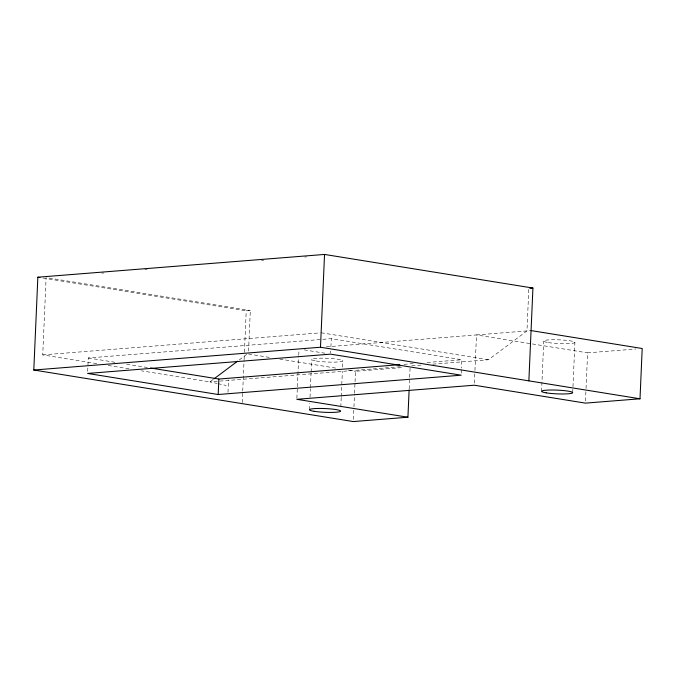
<?xml version="1.0" encoding="UTF-8"?>
<svg xmlns="http://www.w3.org/2000/svg" width="676" height="676" viewBox="0 0 676 676"><rect width="100%" height="100%" fill="white"/><g stroke="black" fill="none" stroke-linecap="round" stroke-linejoin="round"><path stroke-width="0.51" stroke-dasharray="3.38 2.54" d="M96.752 363.612L42.74 354.9L46.112 277.557M87.686 371.377L88.269 357.976L331.274 338.668L461.86 359.733L461.497 367.981M227.989 392.317L228.53 379.946M242.228 402.592L242.684 392.114M242.726 391.066L244.053 360.697M244.104 359.649L244.332 354.41M244.416 352.331L246.233 310.825L250.331 310.504L248.514 352.002M296.874 398.257L297.33 387.787M297.381 386.74L298.707 356.362M298.75 355.314L298.936 351.131M309.473 409.774L309.743 403.496M310.022 397.209L310.385 388.835M310.428 387.787L311.07 373.118M311.121 372.07L311.661 359.505M330.64 353.109L330.733 351.038M330.91 346.915L331.274 338.668M340.814 406.901L341.228 397.471M341.27 396.423L342.369 371.285M342.555 367.102L342.825 360.815M353.404 419.475L353.911 407.949M353.954 406.901L354.503 394.336M354.554 393.288L355.01 382.81M355.052 381.763L355.508 371.293L402.769 367.541M409.157 388.945L409.614 378.475M409.664 377.428L410.07 367.998M461.269 373.135L461.454 369.011M474.4 383.115L474.898 371.589M474.941 370.541L476.495 334.933L531.066 330.589M528.784 289.412L526.967 330.91L488.461 359.75L432.758 364.178M541.552 391.336L543.749 341.067M572.716 392.646L574.913 342.377M585.492 401.029L585.991 389.511M586.041 388.463L587.596 352.855L635.896 349.019M213.312 379.371L209.966 381.881L141.411 370.82M239.262 359.936L247.636 353.666M101.814 273.129L103.918 272.969M144.901 269.707L147.005 269.547M261.561 260.446L263.657 260.277M304.648 257.015L306.752 256.855M42.74 354.9L320.187 332.862M326.331 346.864L476.495 334.933L587.596 352.855M404.003 364.33L414.523 363.494M427.139 362.488L461.86 359.733M400.184 366.764L209.966 381.881L217.055 383.453M411.743 365.843L422.246 365.015M49.238 278.064L250.331 310.504M43.061 278.056L246.233 310.825M321.235 332.778L488.461 359.75M304.217 349.872L324.979 353.218M248.531 354.038L269.301 357.384M279.687 359.057L337.856 368.445M348.241 370.118L355.508 371.293M88.269 357.976L116.255 362.488M126.615 364.161L147.343 367.507M108.177 365.454L128.947 368.809M218.069 383.681L226.181 385.481M548.405 342.588A15.599 1.876 2.5 0 0 574.414 342.842A15.599 1.876 2.5 0 0 555.165 339.732A15.599 1.876 2.5 0 0 548.405 342.588M316.326 361.026A15.599 1.876 2.5 0 0 342.335 361.28A15.599 1.876 2.5 0 0 323.086 358.17A15.599 1.876 2.5 0 0 316.326 361.026"/><path stroke-width="1.01" d="M409.115 389.993L407.924 417.227L353.32 421.562L33.8 370.025L37.856 277.211L324.539 254.438L532.925 288.052L528.869 380.858M218.179 394.505L461.184 375.197L330.598 354.139L87.593 373.439L218.179 394.505L218.855 379.042L399.795 364.66M33.8 370.025L320.492 347.244L324.539 254.438M407.924 417.227L296.832 399.305L474.307 385.21L585.399 403.124L640.003 398.789L642.2 348.512L531.066 330.589M214.148 378.746L237.589 361.187M529.849 288.289L532.925 288.052M37.856 277.211L39.935 277.549M320.492 347.244L640.003 398.789M150.452 368.006L218.855 379.042M546.208 392.857A15.599 1.876 2.5 0 0 572.217 393.111A15.599 1.876 2.5 0 0 552.968 390.01A15.599 1.876 2.5 0 0 546.208 392.857M314.129 411.304A15.599 1.876 2.5 0 0 340.138 411.549A15.599 1.876 2.5 0 0 320.889 408.448A15.599 1.876 2.5 0 0 314.129 411.304"/></g></svg>
